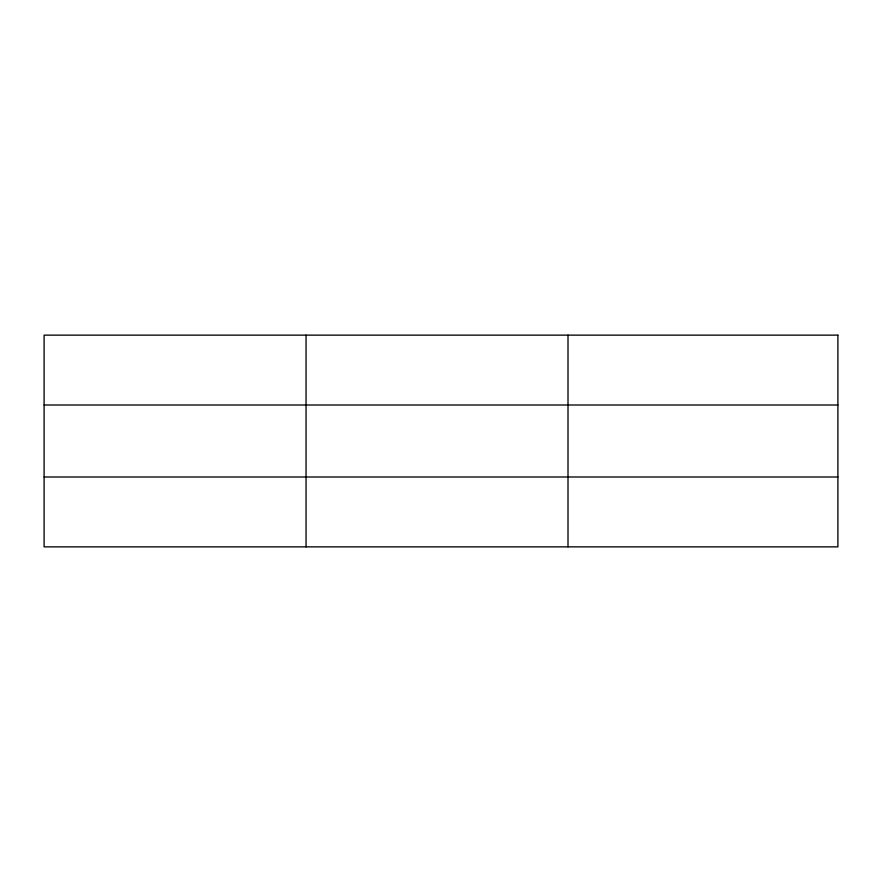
<?xml version="1.0" encoding="UTF-8"?>
<svg xmlns="http://www.w3.org/2000/svg" width="882" height="882" viewBox="0 0 882 882"><rect width="100%" height="100%" fill="white"/><g stroke="black" fill="none" stroke-linecap="round" stroke-linejoin="round"><path stroke-width="1.32" d="M44.1 405.003L837.9 405.003M44.1 476.997L837.9 476.997M568.008 335.138L568.008 546.862M306.054 335.138L306.054 546.862M837.9 335.138L837.9 546.862L44.1 546.862L44.1 335.138L837.9 335.138"/></g></svg>
